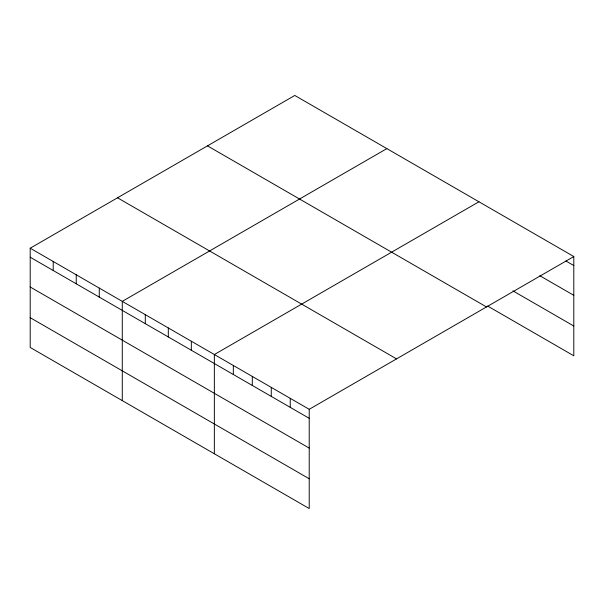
<?xml version="1.0" encoding="UTF-8"?>
<svg xmlns="http://www.w3.org/2000/svg" width="604" height="604" viewBox="0 0 604 604"><rect width="100%" height="100%" fill="white"/><g stroke="black" fill="none" stroke-linecap="round" stroke-linejoin="round"><path stroke-width="0.91" d="M309.218 448.093L309.218 409.301L30.2 248.206L30.2 347.459L309.218 508.545L309.218 448.093L30.2 286.998M487.632 306.047L573.8 355.794L573.8 256.541L294.782 95.455L30.2 248.206M386.854 148.614L122.28 301.366L122.28 400.618M478.934 201.774L214.352 354.525L214.352 453.778M309.218 409.301L573.8 256.541M565.895 260.996L573.8 265.556M539.81 275.711L573.8 295.333M512.924 290.871L573.8 326.017M207.466 145.858L486.492 306.953M117.508 197.795L396.534 358.889M30.2 257.221L309.218 418.315M30.2 317.681L309.218 478.768M290.245 398.346L290.245 407.36M271.272 387.391L271.272 396.405M252.298 376.435L252.298 385.45M233.325 365.48L233.325 374.495M191.332 341.237L191.332 350.252M168.312 327.949L168.312 336.964M145.292 314.654L145.292 323.668M99.26 288.078L99.26 297.093M76.24 274.79L76.24 283.804M53.22 261.494L53.22 270.509"/></g></svg>
